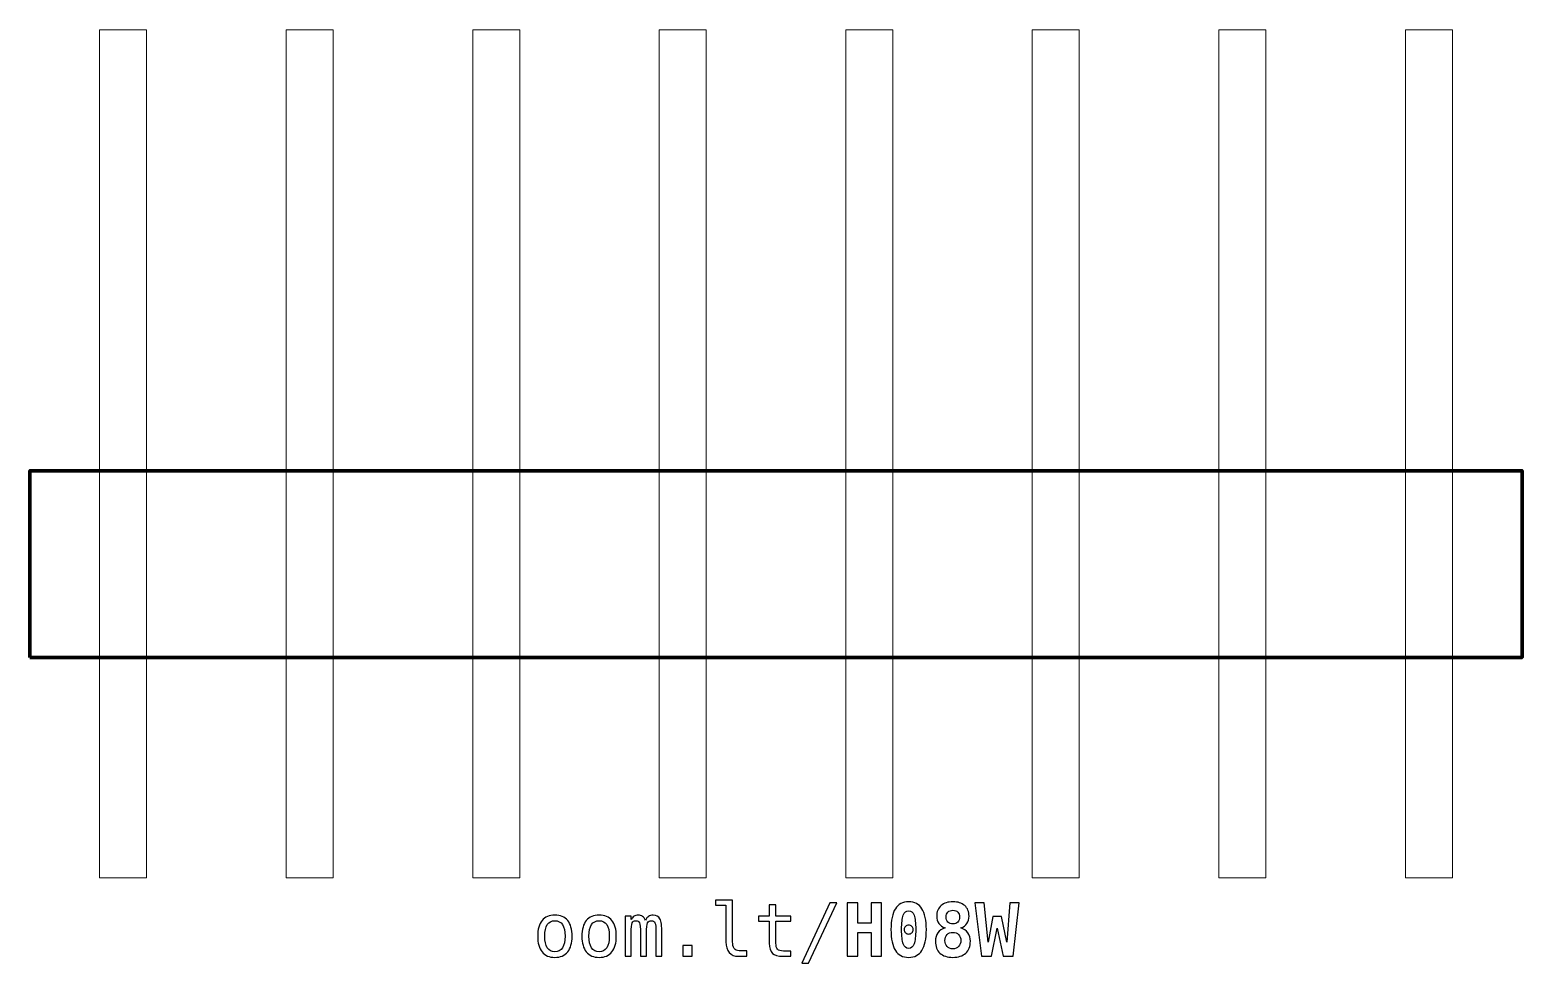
# Model space of a CAD drawing. Header units: centimetres. Extents: x -11.52 to -9.48, y -15.74 to -13.7.
# Drawn here: x -11.516 to -9.484, y -15.743 to -14.473 of the extents above; entities that cross this region are included whole.
import ezdxf

# ---------------------------------------------------------------- set-up
doc = ezdxf.new("R2010")
doc.units = ezdxf.units.CM
doc.header["$MEASUREMENT"] = 0
doc.layers.add('Layer 1', color=7, linetype='Continuous')

msp = doc.modelspace()

# ---------------------------------------------------------------- linework, layer by layer
at = {"layer": 'Layer 1', "color": 7, "lineweight": 20}
for points in [[(-11.421, -15.627), (-11.357, -15.627), (-11.357, -14.473), (-11.421, -14.473), (-11.421, -15.627)], [(-11.167, -15.627), (-11.103, -15.627), (-11.103, -14.473), (-11.167, -14.473), (-11.167, -15.627)], [(-10.913, -15.627), (-10.849, -15.627), (-10.849, -14.473), (-10.913, -14.473), (-10.913, -15.627)], [(-10.659, -15.627), (-10.595, -15.627), (-10.595, -14.473), (-10.659, -14.473), (-10.659, -15.627)], [(-10.405, -15.627), (-10.341, -15.627), (-10.341, -14.473), (-10.405, -14.473), (-10.405, -15.627)], [(-10.151, -15.627), (-10.087, -15.627), (-10.087, -14.473), (-10.151, -14.473), (-10.151, -15.627)], [(-9.897, -15.627), (-9.833, -15.627), (-9.833, -14.473), (-9.897, -14.473), (-9.897, -15.627)], [(-9.643, -15.627), (-9.579, -15.627), (-9.579, -14.473), (-9.643, -14.473), (-9.643, -15.627)]]:
    msp.add_lwpolyline(points, close=True, dxfattribs=at)
at = {"layer": 'Layer 1', "color": 7, "lineweight": 100}
msp.add_lwpolyline([(-11.516, -15.327), (-9.484, -15.327), (-9.484, -15.073), (-11.516, -15.073), (-11.516, -15.327)], close=True, dxfattribs=at)
at = {"layer": 'Layer 1', "color": 250}
for points, knots in [([(-10.55912, -15.7138), (-10.55912, -15.71784), (-10.55838, -15.72087), (-10.5569, -15.72292), (-10.5569, -15.72292), (-10.55542, -15.72497), (-10.55323, -15.726), (-10.55033, -15.726), (-10.55033, -15.726), (-10.55033, -15.726), (-10.53983, -15.726), (-10.53983, -15.726), (-10.53983, -15.726), (-10.53983, -15.726), (-10.53983, -15.73362), (-10.53983, -15.73362), (-10.53983, -15.73362), (-10.53983, -15.73362), (-10.5512, -15.73362), (-10.5512, -15.73362), (-10.5512, -15.73362), (-10.55658, -15.73362), (-10.56073, -15.73189), (-10.56368, -15.72844), (-10.56368, -15.72844), (-10.56663, -15.72499), (-10.5681, -15.7201), (-10.5681, -15.7138), (-10.5681, -15.7138), (-10.5681, -15.7138), (-10.5681, -15.66413), (-10.5681, -15.66413), (-10.5681, -15.66413), (-10.5681, -15.66413), (-10.5825, -15.66413), (-10.5825, -15.66413), (-10.5825, -15.66413), (-10.5825, -15.66413), (-10.5825, -15.6571), (-10.5825, -15.6571), (-10.5825, -15.6571), (-10.5825, -15.6571), (-10.55912, -15.6571), (-10.55912, -15.6571), (-10.55912, -15.6571), (-10.55912, -15.6571), (-10.55912, -15.7138), (-10.55912, -15.7138)], [0, 0, 0, 0, 0.0833333, 0.0833333, 0.0833333, 0.0833333, 0.1666667, 0.1666667, 0.1666667, 0.1666667, 0.25, 0.25, 0.25, 0.25, 0.3333333, 0.3333333, 0.3333333, 0.3333333, 0.4166667, 0.4166667, 0.4166667, 0.4166667, 0.5, 0.5, 0.5, 0.5, 0.5833333, 0.5833333, 0.5833333, 0.5833333, 0.6666667, 0.6666667, 0.6666667, 0.6666667, 0.75, 0.75, 0.75, 0.75, 0.8333333, 0.8333333, 0.8333333, 0.8333333, 0.9166667, 0.9166667, 0.9166667, 0.9166667, 1, 1, 1, 1]), ([(-10.50012, -15.6634), (-10.50012, -15.6634), (-10.50012, -15.67893), (-10.50012, -15.67893), (-10.50012, -15.67893), (-10.50012, -15.67893), (-10.4797, -15.67893), (-10.4797, -15.67893), (-10.4797, -15.67893), (-10.4797, -15.67893), (-10.4797, -15.68592), (-10.4797, -15.68592), (-10.4797, -15.68592), (-10.4797, -15.68592), (-10.50012, -15.68592), (-10.50012, -15.68592), (-10.50012, -15.68592), (-10.50012, -15.68592), (-10.50012, -15.7156), (-10.50012, -15.7156), (-10.50012, -15.7156), (-10.50012, -15.71964), (-10.49936, -15.72245), (-10.49782, -15.72404), (-10.49782, -15.72404), (-10.49629, -15.72564), (-10.49362, -15.72644), (-10.48982, -15.72644), (-10.48982, -15.72644), (-10.48982, -15.72644), (-10.4797, -15.72644), (-10.4797, -15.72644), (-10.4797, -15.72644), (-10.4797, -15.72644), (-10.4797, -15.73362), (-10.4797, -15.73362), (-10.4797, -15.73362), (-10.4797, -15.73362), (-10.49069, -15.73362), (-10.49069, -15.73362), (-10.49069, -15.73362), (-10.49744, -15.73362), (-10.50219, -15.73227), (-10.50496, -15.72957), (-10.50496, -15.72957), (-10.50772, -15.72687), (-10.50911, -15.7222), (-10.50911, -15.7156), (-10.50911, -15.7156), (-10.50911, -15.7156), (-10.50911, -15.68592), (-10.50911, -15.68592), (-10.50911, -15.68592), (-10.50911, -15.68592), (-10.52371, -15.68592), (-10.52371, -15.68592), (-10.52371, -15.68592), (-10.52371, -15.68592), (-10.52371, -15.67893), (-10.52371, -15.67893), (-10.52371, -15.67893), (-10.52371, -15.67893), (-10.50911, -15.67893), (-10.50911, -15.67893), (-10.50911, -15.67893), (-10.50911, -15.67893), (-10.50911, -15.6634), (-10.50911, -15.6634), (-10.50911, -15.6634), (-10.50911, -15.6634), (-10.50012, -15.6634), (-10.50012, -15.6634)], [0, 0, 0, 0, 0.0555556, 0.0555556, 0.0555556, 0.0555556, 0.1111111, 0.1111111, 0.1111111, 0.1111111, 0.1666667, 0.1666667, 0.1666667, 0.1666667, 0.2222222, 0.2222222, 0.2222222, 0.2222222, 0.2777778, 0.2777778, 0.2777778, 0.2777778, 0.3333333, 0.3333333, 0.3333333, 0.3333333, 0.3888889, 0.3888889, 0.3888889, 0.3888889, 0.4444444, 0.4444444, 0.4444444, 0.4444444, 0.5, 0.5, 0.5, 0.5, 0.5555556, 0.5555556, 0.5555556, 0.5555556, 0.6111111, 0.6111111, 0.6111111, 0.6111111, 0.6666667, 0.6666667, 0.6666667, 0.6666667, 0.7222222, 0.7222222, 0.7222222, 0.7222222, 0.7777778, 0.7777778, 0.7777778, 0.7777778, 0.8333333, 0.8333333, 0.8333333, 0.8333333, 0.8888889, 0.8888889, 0.8888889, 0.8888889, 0.9444444, 0.9444444, 0.9444444, 0.9444444, 1, 1, 1, 1]), ([(-10.42648, -15.66071), (-10.42648, -15.66071), (-10.41719, -15.66071), (-10.41719, -15.66071), (-10.41719, -15.66071), (-10.41719, -15.66071), (-10.45558, -15.7429), (-10.45558, -15.7429), (-10.45558, -15.7429), (-10.45558, -15.7429), (-10.46492, -15.7429), (-10.46492, -15.7429), (-10.46492, -15.7429), (-10.46492, -15.7429), (-10.42648, -15.66071), (-10.42648, -15.66071)], [0, 0, 0, 0, 0.25, 0.25, 0.25, 0.25, 0.5, 0.5, 0.5, 0.5, 0.75, 0.75, 0.75, 0.75, 1, 1, 1, 1]), ([(-10.40301, -15.66071), (-10.40301, -15.66071), (-10.3886, -15.66071), (-10.3886, -15.66071), (-10.3886, -15.66071), (-10.3886, -15.66071), (-10.3886, -15.6885), (-10.3886, -15.6885), (-10.3886, -15.6885), (-10.3886, -15.6885), (-10.37057, -15.6885), (-10.37057, -15.6885), (-10.37057, -15.6885), (-10.37057, -15.6885), (-10.37057, -15.66071), (-10.37057, -15.66071), (-10.37057, -15.66071), (-10.37057, -15.66071), (-10.35617, -15.66071), (-10.35617, -15.66071), (-10.35617, -15.66071), (-10.35617, -15.66071), (-10.35617, -15.73362), (-10.35617, -15.73362), (-10.35617, -15.73362), (-10.35617, -15.73362), (-10.37057, -15.73362), (-10.37057, -15.73362), (-10.37057, -15.73362), (-10.37057, -15.73362), (-10.37057, -15.7012), (-10.37057, -15.7012), (-10.37057, -15.7012), (-10.37057, -15.7012), (-10.3886, -15.7012), (-10.3886, -15.7012), (-10.3886, -15.7012), (-10.3886, -15.7012), (-10.3886, -15.73362), (-10.3886, -15.73362), (-10.3886, -15.73362), (-10.3886, -15.73362), (-10.40301, -15.73362), (-10.40301, -15.73362), (-10.40301, -15.73362), (-10.40301, -15.73362), (-10.40301, -15.66071), (-10.40301, -15.66071)], [0, 0, 0, 0, 0.0833333, 0.0833333, 0.0833333, 0.0833333, 0.1666667, 0.1666667, 0.1666667, 0.1666667, 0.25, 0.25, 0.25, 0.25, 0.3333333, 0.3333333, 0.3333333, 0.3333333, 0.4166667, 0.4166667, 0.4166667, 0.4166667, 0.5, 0.5, 0.5, 0.5, 0.5833333, 0.5833333, 0.5833333, 0.5833333, 0.6666667, 0.6666667, 0.6666667, 0.6666667, 0.75, 0.75, 0.75, 0.75, 0.8333333, 0.8333333, 0.8333333, 0.8333333, 0.9166667, 0.9166667, 0.9166667, 0.9166667, 1, 1, 1, 1]), ([(-10.34348, -15.69723), (-10.34348, -15.68462), (-10.34148, -15.67515), (-10.33748, -15.66885), (-10.33748, -15.66885), (-10.33346, -15.66255), (-10.32744, -15.6594), (-10.31939, -15.6594), (-10.31939, -15.6594), (-10.31133, -15.6594), (-10.30529, -15.66253), (-10.30128, -15.66881), (-10.30128, -15.66881), (-10.29727, -15.6751), (-10.29527, -15.68458), (-10.29527, -15.69723), (-10.29527, -15.69723), (-10.29527, -15.70987), (-10.29727, -15.71934), (-10.30128, -15.72562), (-10.30128, -15.72562), (-10.30529, -15.7319), (-10.31133, -15.73504), (-10.31939, -15.73504), (-10.31939, -15.73504), (-10.32744, -15.73504), (-10.33346, -15.73189), (-10.33748, -15.72559), (-10.33748, -15.72559), (-10.34148, -15.71929), (-10.34348, -15.70983), (-10.34348, -15.69723)], [0, 0, 0, 0, 0.125, 0.125, 0.125, 0.125, 0.25, 0.25, 0.25, 0.25, 0.375, 0.375, 0.375, 0.375, 0.5, 0.5, 0.5, 0.5, 0.625, 0.625, 0.625, 0.625, 0.75, 0.75, 0.75, 0.75, 0.875, 0.875, 0.875, 0.875, 1, 1, 1, 1]), ([(-10.26988, -15.69498), (-10.27357, -15.69372), (-10.27637, -15.69172), (-10.27829, -15.689), (-10.27829, -15.689), (-10.2802, -15.68628), (-10.28117, -15.68296), (-10.28117, -15.67901), (-10.28117, -15.67901), (-10.28117, -15.67296), (-10.2792, -15.66818), (-10.27525, -15.66466), (-10.27525, -15.66466), (-10.27132, -15.66115), (-10.26597, -15.6594), (-10.25918, -15.6594), (-10.25918, -15.6594), (-10.25238, -15.6594), (-10.24702, -15.66115), (-10.24308, -15.66466), (-10.24308, -15.66466), (-10.23913, -15.66818), (-10.23716, -15.67296), (-10.23716, -15.67901), (-10.23716, -15.67901), (-10.23716, -15.68293), (-10.23811, -15.68623), (-10.24, -15.68895), (-10.24, -15.68895), (-10.24188, -15.69167), (-10.24463, -15.69368), (-10.24825, -15.69498), (-10.24825, -15.69498), (-10.24422, -15.69622), (-10.24107, -15.69843), (-10.23878, -15.70163), (-10.23878, -15.70163), (-10.2365, -15.70482), (-10.23536, -15.70865), (-10.23536, -15.7131), (-10.23536, -15.7131), (-10.23536, -15.7201), (-10.23743, -15.72552), (-10.24157, -15.72932), (-10.24157, -15.72932), (-10.2457, -15.73314), (-10.25158, -15.73504), (-10.25918, -15.73504), (-10.25918, -15.73504), (-10.26677, -15.73504), (-10.27264, -15.73314), (-10.27677, -15.72932), (-10.27677, -15.72932), (-10.2809, -15.72552), (-10.28297, -15.7201), (-10.28297, -15.7131), (-10.28297, -15.7131), (-10.28297, -15.70862), (-10.28182, -15.70477), (-10.2795, -15.70158), (-10.2795, -15.70158), (-10.27719, -15.69838), (-10.27399, -15.69618), (-10.26988, -15.69498)], [0, 0, 0, 0, 0.0625, 0.0625, 0.0625, 0.0625, 0.125, 0.125, 0.125, 0.125, 0.1875, 0.1875, 0.1875, 0.1875, 0.25, 0.25, 0.25, 0.25, 0.3125, 0.3125, 0.3125, 0.3125, 0.375, 0.375, 0.375, 0.375, 0.4375, 0.4375, 0.4375, 0.4375, 0.5, 0.5, 0.5, 0.5, 0.5625, 0.5625, 0.5625, 0.5625, 0.625, 0.625, 0.625, 0.625, 0.6875, 0.6875, 0.6875, 0.6875, 0.75, 0.75, 0.75, 0.75, 0.8125, 0.8125, 0.8125, 0.8125, 0.875, 0.875, 0.875, 0.875, 0.9375, 0.9375, 0.9375, 0.9375, 1, 1, 1, 1]), ([(-10.22906, -15.66071), (-10.22906, -15.66071), (-10.21646, -15.66071), (-10.21646, -15.66071), (-10.21646, -15.66071), (-10.21646, -15.66071), (-10.21124, -15.71423), (-10.21124, -15.71423), (-10.21124, -15.71423), (-10.21124, -15.71423), (-10.20494, -15.67961), (-10.20494, -15.67961), (-10.20494, -15.67961), (-10.20494, -15.67961), (-10.19297, -15.67961), (-10.19297, -15.67961), (-10.19297, -15.67961), (-10.19297, -15.67961), (-10.18566, -15.71423), (-10.18566, -15.71423), (-10.18566, -15.71423), (-10.18566, -15.71423), (-10.18156, -15.66071), (-10.18156, -15.66071), (-10.18156, -15.66071), (-10.18156, -15.66071), (-10.16885, -15.66071), (-10.16885, -15.66071), (-10.16885, -15.66071), (-10.16885, -15.66071), (-10.17725, -15.73362), (-10.17725, -15.73362), (-10.17725, -15.73362), (-10.17725, -15.73362), (-10.19067, -15.73362), (-10.19067, -15.73362), (-10.19067, -15.73362), (-10.19067, -15.73362), (-10.19897, -15.69533), (-10.19897, -15.69533), (-10.19897, -15.69533), (-10.19897, -15.69533), (-10.20674, -15.73362), (-10.20674, -15.73362), (-10.20674, -15.73362), (-10.20674, -15.73362), (-10.22008, -15.73362), (-10.22008, -15.73362), (-10.22008, -15.73362), (-10.22008, -15.73362), (-10.22906, -15.66071), (-10.22906, -15.66071)], [0, 0, 0, 0, 0.0769231, 0.0769231, 0.0769231, 0.0769231, 0.1538462, 0.1538462, 0.1538462, 0.1538462, 0.2307692, 0.2307692, 0.2307692, 0.2307692, 0.3076923, 0.3076923, 0.3076923, 0.3076923, 0.3846154, 0.3846154, 0.3846154, 0.3846154, 0.4615385, 0.4615385, 0.4615385, 0.4615385, 0.5384615, 0.5384615, 0.5384615, 0.5384615, 0.6153846, 0.6153846, 0.6153846, 0.6153846, 0.6923077, 0.6923077, 0.6923077, 0.6923077, 0.7692308, 0.7692308, 0.7692308, 0.7692308, 0.8461538, 0.8461538, 0.8461538, 0.8461538, 0.9230769, 0.9230769, 0.9230769, 0.9230769, 1, 1, 1, 1]), ([(-10.80107, -15.67761), (-10.79349, -15.67761), (-10.78769, -15.68006), (-10.78367, -15.68498), (-10.78367, -15.68498), (-10.77965, -15.6899), (-10.77764, -15.69702), (-10.77764, -15.70632), (-10.77764, -15.70632), (-10.77764, -15.71567), (-10.77964, -15.72279), (-10.78364, -15.72769), (-10.78364, -15.72769), (-10.78766, -15.73259), (-10.79346, -15.73504), (-10.80107, -15.73504), (-10.80107, -15.73504), (-10.80867, -15.73504), (-10.81446, -15.73259), (-10.81848, -15.72769), (-10.81848, -15.72769), (-10.82248, -15.72279), (-10.82448, -15.71567), (-10.82448, -15.70632), (-10.82448, -15.70632), (-10.82448, -15.69702), (-10.82248, -15.6899), (-10.81848, -15.68498), (-10.81848, -15.68498), (-10.81446, -15.68006), (-10.80867, -15.67761), (-10.80107, -15.67761)], [0, 0, 0, 0, 0.125, 0.125, 0.125, 0.125, 0.25, 0.25, 0.25, 0.25, 0.375, 0.375, 0.375, 0.375, 0.5, 0.5, 0.5, 0.5, 0.625, 0.625, 0.625, 0.625, 0.75, 0.75, 0.75, 0.75, 0.875, 0.875, 0.875, 0.875, 1, 1, 1, 1]), ([(-10.80107, -15.68523), (-10.80564, -15.68523), (-10.80909, -15.687), (-10.81144, -15.69055), (-10.81144, -15.69055), (-10.81379, -15.6941), (-10.81496, -15.69937), (-10.81496, -15.70632), (-10.81496, -15.70632), (-10.81496, -15.71325), (-10.81379, -15.7185), (-10.81144, -15.72207), (-10.81144, -15.72207), (-10.80909, -15.72564), (-10.80564, -15.72742), (-10.80107, -15.72742), (-10.80107, -15.72742), (-10.79649, -15.72742), (-10.79302, -15.72564), (-10.79067, -15.72207), (-10.79067, -15.72207), (-10.78832, -15.7185), (-10.78716, -15.71325), (-10.78716, -15.70632), (-10.78716, -15.70632), (-10.78716, -15.69937), (-10.78832, -15.6941), (-10.79067, -15.69055), (-10.79067, -15.69055), (-10.79302, -15.687), (-10.79649, -15.68523), (-10.80107, -15.68523)], [0, 0, 0, 0, 0.125, 0.125, 0.125, 0.125, 0.25, 0.25, 0.25, 0.25, 0.375, 0.375, 0.375, 0.375, 0.5, 0.5, 0.5, 0.5, 0.625, 0.625, 0.625, 0.625, 0.75, 0.75, 0.75, 0.75, 0.875, 0.875, 0.875, 0.875, 1, 1, 1, 1]), ([(-10.74086, -15.67761), (-10.73328, -15.67761), (-10.72748, -15.68006), (-10.72346, -15.68498), (-10.72346, -15.68498), (-10.71944, -15.6899), (-10.71743, -15.69702), (-10.71743, -15.70632), (-10.71743, -15.70632), (-10.71743, -15.71567), (-10.71943, -15.72279), (-10.72343, -15.72769), (-10.72343, -15.72769), (-10.72745, -15.73259), (-10.73325, -15.73504), (-10.74086, -15.73504), (-10.74086, -15.73504), (-10.74846, -15.73504), (-10.75425, -15.73259), (-10.75827, -15.72769), (-10.75827, -15.72769), (-10.76227, -15.72279), (-10.76427, -15.71567), (-10.76427, -15.70632), (-10.76427, -15.70632), (-10.76427, -15.69702), (-10.76227, -15.6899), (-10.75827, -15.68498), (-10.75827, -15.68498), (-10.75425, -15.68006), (-10.74846, -15.67761), (-10.74086, -15.67761)], [0, 0, 0, 0, 0.125, 0.125, 0.125, 0.125, 0.25, 0.25, 0.25, 0.25, 0.375, 0.375, 0.375, 0.375, 0.5, 0.5, 0.5, 0.5, 0.625, 0.625, 0.625, 0.625, 0.75, 0.75, 0.75, 0.75, 0.875, 0.875, 0.875, 0.875, 1, 1, 1, 1]), ([(-10.74086, -15.68523), (-10.74543, -15.68523), (-10.74888, -15.687), (-10.75123, -15.69055), (-10.75123, -15.69055), (-10.75358, -15.6941), (-10.75475, -15.69937), (-10.75475, -15.70632), (-10.75475, -15.70632), (-10.75475, -15.71325), (-10.75358, -15.7185), (-10.75123, -15.72207), (-10.75123, -15.72207), (-10.74888, -15.72564), (-10.74543, -15.72742), (-10.74086, -15.72742), (-10.74086, -15.72742), (-10.73628, -15.72742), (-10.73281, -15.72564), (-10.73046, -15.72207), (-10.73046, -15.72207), (-10.72811, -15.7185), (-10.72695, -15.71325), (-10.72695, -15.70632), (-10.72695, -15.70632), (-10.72695, -15.69937), (-10.72811, -15.6941), (-10.73046, -15.69055), (-10.73046, -15.69055), (-10.73281, -15.687), (-10.73628, -15.68523), (-10.74086, -15.68523)], [0, 0, 0, 0, 0.125, 0.125, 0.125, 0.125, 0.25, 0.25, 0.25, 0.25, 0.375, 0.375, 0.375, 0.375, 0.5, 0.5, 0.5, 0.5, 0.625, 0.625, 0.625, 0.625, 0.75, 0.75, 0.75, 0.75, 0.875, 0.875, 0.875, 0.875, 1, 1, 1, 1]), ([(-10.67774, -15.6845), (-10.67664, -15.68215), (-10.67522, -15.68041), (-10.6735, -15.6793), (-10.6735, -15.6793), (-10.6718, -15.67818), (-10.66974, -15.67761), (-10.66734, -15.67761), (-10.66734, -15.67761), (-10.66294, -15.67761), (-10.65983, -15.67931), (-10.65803, -15.68271), (-10.65803, -15.68271), (-10.65622, -15.68612), (-10.65532, -15.69252), (-10.65532, -15.70193), (-10.65532, -15.70193), (-10.65532, -15.70193), (-10.65532, -15.73362), (-10.65532, -15.73362), (-10.65532, -15.73362), (-10.65532, -15.73362), (-10.66352, -15.73362), (-10.66352, -15.73362), (-10.66352, -15.73362), (-10.66352, -15.73362), (-10.66352, -15.70232), (-10.66352, -15.70232), (-10.66352, -15.70232), (-10.66352, -15.6946), (-10.66395, -15.68982), (-10.66482, -15.68793), (-10.66482, -15.68793), (-10.66567, -15.68607), (-10.66725, -15.68513), (-10.66954, -15.68513), (-10.66954, -15.68513), (-10.67214, -15.68513), (-10.67392, -15.68613), (-10.67489, -15.68813), (-10.67489, -15.68813), (-10.67584, -15.69013), (-10.67632, -15.69487), (-10.67632, -15.70232), (-10.67632, -15.70232), (-10.67632, -15.70232), (-10.67632, -15.73362), (-10.67632, -15.73362), (-10.67632, -15.73362), (-10.67632, -15.73362), (-10.68452, -15.73362), (-10.68452, -15.73362), (-10.68452, -15.73362), (-10.68452, -15.73362), (-10.68452, -15.70232), (-10.68452, -15.70232), (-10.68452, -15.70232), (-10.68452, -15.6945), (-10.68499, -15.68968), (-10.68592, -15.68787), (-10.68592, -15.68787), (-10.68684, -15.68605), (-10.6885, -15.68513), (-10.69092, -15.68513), (-10.69092, -15.68513), (-10.6933, -15.68513), (-10.69496, -15.68613), (-10.69587, -15.68813), (-10.69587, -15.68813), (-10.69681, -15.69013), (-10.69727, -15.69487), (-10.69727, -15.70232), (-10.69727, -15.70232), (-10.69727, -15.70232), (-10.69727, -15.73362), (-10.69727, -15.73362), (-10.69727, -15.73362), (-10.69727, -15.73362), (-10.70542, -15.73362), (-10.70542, -15.73362), (-10.70542, -15.73362), (-10.70542, -15.73362), (-10.70542, -15.67893), (-10.70542, -15.67893), (-10.70542, -15.67893), (-10.70542, -15.67893), (-10.69727, -15.67893), (-10.69727, -15.67893), (-10.69727, -15.67893), (-10.69727, -15.67893), (-10.69727, -15.68361), (-10.69727, -15.68361), (-10.69727, -15.68361), (-10.69621, -15.68166), (-10.69486, -15.68018), (-10.69324, -15.67915), (-10.69324, -15.67915), (-10.69164, -15.67813), (-10.6898, -15.67761), (-10.68775, -15.67761), (-10.68775, -15.67761), (-10.68527, -15.67761), (-10.68322, -15.67818), (-10.68157, -15.67931), (-10.68157, -15.67931), (-10.67992, -15.68046), (-10.67865, -15.68218), (-10.67774, -15.6845)], [0, 0, 0, 0, 0.037037, 0.037037, 0.037037, 0.037037, 0.0740741, 0.0740741, 0.0740741, 0.0740741, 0.1111111, 0.1111111, 0.1111111, 0.1111111, 0.1481481, 0.1481481, 0.1481481, 0.1481481, 0.1851852, 0.1851852, 0.1851852, 0.1851852, 0.2222222, 0.2222222, 0.2222222, 0.2222222, 0.2592593, 0.2592593, 0.2592593, 0.2592593, 0.2962963, 0.2962963, 0.2962963, 0.2962963, 0.3333333, 0.3333333, 0.3333333, 0.3333333, 0.3703704, 0.3703704, 0.3703704, 0.3703704, 0.4074074, 0.4074074, 0.4074074, 0.4074074, 0.4444444, 0.4444444, 0.4444444, 0.4444444, 0.4814815, 0.4814815, 0.4814815, 0.4814815, 0.5185185, 0.5185185, 0.5185185, 0.5185185, 0.5555556, 0.5555556, 0.5555556, 0.5555556, 0.5925926, 0.5925926, 0.5925926, 0.5925926, 0.6296296, 0.6296296, 0.6296296, 0.6296296, 0.6666667, 0.6666667, 0.6666667, 0.6666667, 0.7037037, 0.7037037, 0.7037037, 0.7037037, 0.7407407, 0.7407407, 0.7407407, 0.7407407, 0.7777778, 0.7777778, 0.7777778, 0.7777778, 0.8148148, 0.8148148, 0.8148148, 0.8148148, 0.8518519, 0.8518519, 0.8518519, 0.8518519, 0.8888889, 0.8888889, 0.8888889, 0.8888889, 0.9259259, 0.9259259, 0.9259259, 0.9259259, 0.962963, 0.962963, 0.962963, 0.962963, 1, 1, 1, 1]), ([(-10.31939, -15.6716), (-10.32273, -15.6716), (-10.32514, -15.67363), (-10.32668, -15.6777), (-10.32668, -15.6777), (-10.32821, -15.68178), (-10.32898, -15.68828), (-10.32898, -15.69723), (-10.32898, -15.69723), (-10.32898, -15.70617), (-10.32821, -15.71265), (-10.32668, -15.71673), (-10.32668, -15.71673), (-10.32514, -15.7208), (-10.32273, -15.72284), (-10.31939, -15.72284), (-10.31939, -15.72284), (-10.31604, -15.72284), (-10.31361, -15.7208), (-10.31208, -15.71673), (-10.31208, -15.71673), (-10.31054, -15.71265), (-10.30978, -15.70617), (-10.30978, -15.69723), (-10.30978, -15.69723), (-10.30978, -15.68828), (-10.31054, -15.68178), (-10.31208, -15.6777), (-10.31208, -15.6777), (-10.31361, -15.67363), (-10.31604, -15.6716), (-10.31939, -15.6716)], [0, 0, 0, 0, 0.125, 0.125, 0.125, 0.125, 0.25, 0.25, 0.25, 0.25, 0.375, 0.375, 0.375, 0.375, 0.5, 0.5, 0.5, 0.5, 0.625, 0.625, 0.625, 0.625, 0.75, 0.75, 0.75, 0.75, 0.875, 0.875, 0.875, 0.875, 1, 1, 1, 1]), ([(-10.26837, -15.6802), (-10.26837, -15.68305), (-10.26755, -15.68533), (-10.2659, -15.687), (-10.2659, -15.687), (-10.26427, -15.68868), (-10.26202, -15.68952), (-10.25918, -15.68952), (-10.25918, -15.68952), (-10.25633, -15.68952), (-10.25407, -15.68868), (-10.25243, -15.687), (-10.25243, -15.687), (-10.25078, -15.68533), (-10.24997, -15.68305), (-10.24997, -15.6802), (-10.24997, -15.6802), (-10.24997, -15.67736), (-10.25078, -15.67513), (-10.25243, -15.67348), (-10.25243, -15.67348), (-10.25407, -15.67183), (-10.25633, -15.67101), (-10.25918, -15.67101), (-10.25918, -15.67101), (-10.26198, -15.67101), (-10.26422, -15.67185), (-10.26588, -15.6735), (-10.26588, -15.6735), (-10.26753, -15.67516), (-10.26837, -15.6774), (-10.26837, -15.6802)], [0, 0, 0, 0, 0.125, 0.125, 0.125, 0.125, 0.25, 0.25, 0.25, 0.25, 0.375, 0.375, 0.375, 0.375, 0.5, 0.5, 0.5, 0.5, 0.625, 0.625, 0.625, 0.625, 0.75, 0.75, 0.75, 0.75, 0.875, 0.875, 0.875, 0.875, 1, 1, 1, 1]), ([(-10.32546, -15.69723), (-10.32546, -15.69552), (-10.32488, -15.69407), (-10.32369, -15.6929), (-10.32369, -15.6929), (-10.32253, -15.69172), (-10.32109, -15.69113), (-10.31939, -15.69113), (-10.31939, -15.69113), (-10.31768, -15.69113), (-10.31623, -15.69172), (-10.31506, -15.6929), (-10.31506, -15.6929), (-10.31388, -15.69407), (-10.31329, -15.69552), (-10.31329, -15.69723), (-10.31329, -15.69723), (-10.31329, -15.69893), (-10.31388, -15.70037), (-10.31506, -15.70153), (-10.31506, -15.70153), (-10.31623, -15.70272), (-10.31768, -15.7033), (-10.31939, -15.7033), (-10.31939, -15.7033), (-10.32109, -15.7033), (-10.32253, -15.70272), (-10.32369, -15.70157), (-10.32369, -15.70157), (-10.32488, -15.70042), (-10.32546, -15.69897), (-10.32546, -15.69723)], [0, 0, 0, 0, 0.125, 0.125, 0.125, 0.125, 0.25, 0.25, 0.25, 0.25, 0.375, 0.375, 0.375, 0.375, 0.5, 0.5, 0.5, 0.5, 0.625, 0.625, 0.625, 0.625, 0.75, 0.75, 0.75, 0.75, 0.875, 0.875, 0.875, 0.875, 1, 1, 1, 1]), ([(-10.25918, -15.70108), (-10.26242, -15.70108), (-10.26502, -15.7021), (-10.267, -15.70413), (-10.267, -15.70413), (-10.26898, -15.70617), (-10.26998, -15.70887), (-10.26998, -15.71223), (-10.26998, -15.71223), (-10.26998, -15.71558), (-10.26898, -15.71829), (-10.267, -15.72034), (-10.267, -15.72034), (-10.26502, -15.72239), (-10.26242, -15.72342), (-10.25918, -15.72342), (-10.25918, -15.72342), (-10.25597, -15.72342), (-10.25335, -15.72237), (-10.25135, -15.72029), (-10.25135, -15.72029), (-10.24935, -15.7182), (-10.24835, -15.71552), (-10.24835, -15.71223), (-10.24835, -15.71223), (-10.24835, -15.70887), (-10.24935, -15.70617), (-10.25133, -15.70413), (-10.25133, -15.70413), (-10.25332, -15.7021), (-10.25593, -15.70108), (-10.25918, -15.70108)], [0, 0, 0, 0, 0.125, 0.125, 0.125, 0.125, 0.25, 0.25, 0.25, 0.25, 0.375, 0.375, 0.375, 0.375, 0.5, 0.5, 0.5, 0.5, 0.625, 0.625, 0.625, 0.625, 0.75, 0.75, 0.75, 0.75, 0.875, 0.875, 0.875, 0.875, 1, 1, 1, 1]), ([(-10.62664, -15.71872), (-10.62664, -15.71872), (-10.61434, -15.71872), (-10.61434, -15.71872), (-10.61434, -15.71872), (-10.61434, -15.71872), (-10.61434, -15.73362), (-10.61434, -15.73362), (-10.61434, -15.73362), (-10.61434, -15.73362), (-10.62664, -15.73362), (-10.62664, -15.73362), (-10.62664, -15.73362), (-10.62664, -15.73362), (-10.62664, -15.71872), (-10.62664, -15.71872)], [0, 0, 0, 0, 0.25, 0.25, 0.25, 0.25, 0.5, 0.5, 0.5, 0.5, 0.75, 0.75, 0.75, 0.75, 1, 1, 1, 1])]:
    msp.add_open_spline(points, degree=3, knots=knots, dxfattribs=at)

doc.saveas('drawing.dxf')
